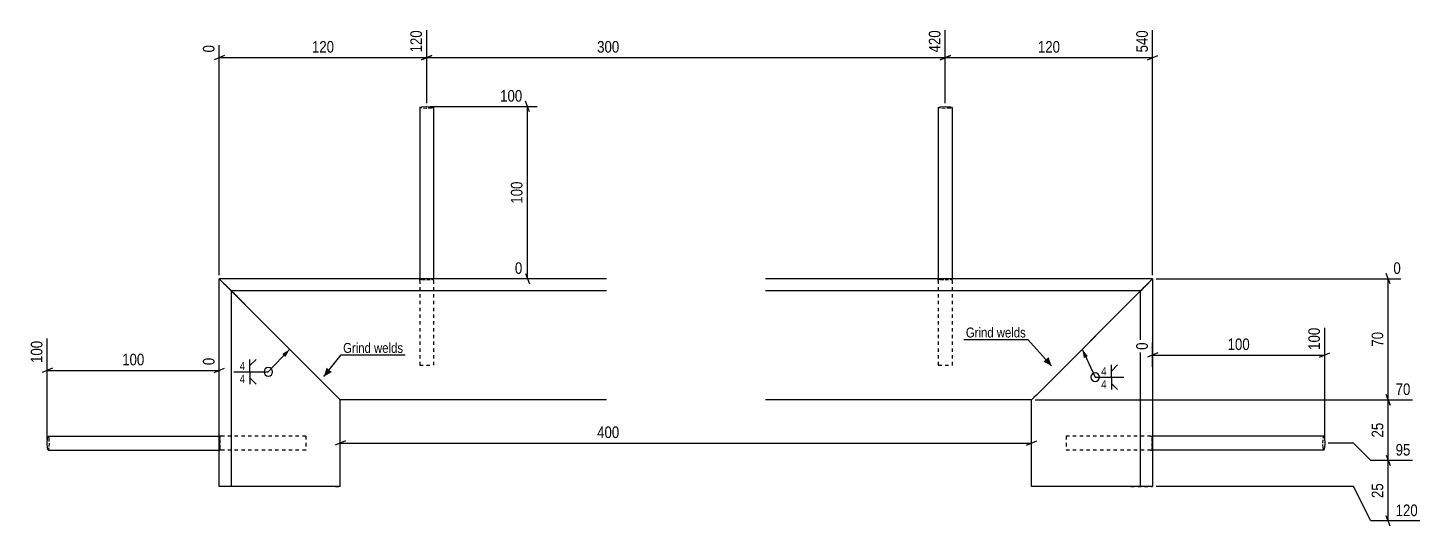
# Model space of a CAD drawing. Header units: millimetres. Extents: x 10 to 19008, y 5 to 301.
# Drawn here: x 11716 to 12522, y 5 to 293 of the extents above; entities that cross this region are included whole.
import ezdxf

# ---------------------------------------------------------------- set-up
doc = ezdxf.new("R2010")
doc.units = ezdxf.units.MM
doc.linetypes.add('DXK_LINE_DOT2', pattern=[3.9198, 1.9599, -1.9599])
for name, color, linetype in [('MÅLSÆTNING', 7, 'Continuous'), ('STÅL', 7, 'Continuous'), ('TEKST', 7, 'Continuous')]:
    doc.layers.add(name, color=color, linetype=linetype)
doc.styles.add('Arial Narrow', font='ARIALN.TTF', dxfattribs={"height": 0.2})

msp = doc.modelspace()

# ---------------------------------------------------------------- hatches: boundary and pattern name
at = {"layer": 'TEKST', "linetype": 'Continuous'}
for color, points in [(3, [(11863.32, 104.29), (11867.67, 107.06), (11865.13, 102.57)]), (3, [(12327.14, 101.99), (12326.17, 107.06), (12329.41, 103.05)]), (7, [(12306.63, 102.51), (12308.49, 97.46), (12303.66, 99.83)]), (7, [(11892.09, 93.9), (11887.41, 91.23), (11888.96, 96.39)])]:
    msp.add_hatch(color=color, dxfattribs=at).paths.add_polyline_path(points)

# ---------------------------------------------------------------- linework, layer by layer
at = {"layer": 'MÅLSÆTNING', "color": 7, "linetype": 'Continuous'}
for p, q in [((11946.92, 249.38), (11946.92, 291.42)), ((12246.92, 249.38), (12246.92, 291.42)), ((12246.92, 249.38), (12246.92, 291.42)), ((12366.92, 149.81), (12366.92, 291.42)), ((11826.92, 149.8), (11826.92, 282.89)), ((11829.92, 276.82), (11823.92, 274.42)), ((11826.92, 275.62), (11946.92, 275.62)), ((11943.92, 274.42), (11949.92, 276.82)), ((12249.92, 276.82), (12243.92, 274.42)), ((12243.92, 274.42), (12249.92, 276.82)), ((12246.92, 275.62), (12366.92, 275.62)), ((12363.92, 274.42), (12369.92, 276.82)), ((12006.4, 244.38), (12004, 250.38)), ((11948.92, 247.38), (12010.8, 247.38)), ((12005.2, 147.81), (12005.2, 247.38)), ((12017.91, 147.81), (11997.93, 147.81)), ((12004, 150.81), (12006.4, 144.81)), ((12368.91, 147.8), (12510.48, 147.8)), ((12504.41, 144.8), (12502.01, 150.8)), ((12503.21, 77.8), (12503.21, 147.8)), ((11727.35, 54.8), (11727.35, 113.2)), ((12466.48, 54.8), (12466.48, 119.49)), ((12369.91, 104.9), (12363.91, 102.5)), ((12366.91, 96.85), (12366.91, 110.96)), ((12463.48, 102.5), (12469.48, 104.9)), ((11826.92, 80.43), (11826.92, 102.12)), ((12366.91, 103.7), (12466.48, 103.7)), ((11730.35, 96.05), (11724.35, 93.65)), ((11727.35, 94.85), (11826.92, 94.85)), ((11823.92, 93.65), (11829.92, 96.05)), ((12502.01, 80.8), (12504.41, 74.8)), ((12504.41, 74.8), (12502.01, 80.8)), ((12298.91, 77.8), (12517.29, 77.8)), ((12298.91, 77.8), (12517.29, 77.8)), ((11896.92, 45.83), (11896.92, 59.24)), ((12296.91, 45.83), (12296.91, 59.24)), ((11899.92, 54.04), (11893.92, 51.64)), ((11896.92, 52.84), (12296.91, 52.84)), ((12293.91, 51.64), (12299.91, 54.04)), ((12483.21, 52.8), (12468.48, 52.8)), ((12483.21, 52.8), (12468.48, 52.8)), ((12493.21, 42.8), (12483.21, 52.8)), ((12493.21, 42.8), (12483.21, 52.8)), ((12517.29, 42.8), (12493.21, 42.8)), ((12502.01, 45.8), (12504.41, 39.8)), ((12503.21, 7.8), (12503.21, 42.8)), ((12483.21, 27.8), (12368.91, 27.8)), ((12493.21, 7.8), (12483.21, 27.8)), ((12504.41, 4.8), (12502.01, 10.8)), ((12521.56, 7.8), (12493.21, 7.8))]:
    msp.add_line(p, q, dxfattribs=at)
at = {"layer": 'STÅL', "color": 2, "linetype": 'Continuous'}
for p, q in [((11942.92, 246.84), (11944.09, 247.22)), ((11942.92, 246.84), (11942.92, 147.81)), ((11944.09, 247.22), (11946.92, 247.38)), ((11946.92, 247.38), (11949.75, 247.22)), ((11949.75, 247.22), (11950.92, 246.84)), ((11950.92, 246.84), (11950.92, 147.81)), ((12242.92, 246.84), (12244.09, 247.22)), ((12242.92, 246.84), (12242.92, 147.81)), ((12244.09, 247.22), (12246.92, 247.38)), ((12246.92, 247.38), (12249.75, 247.22)), ((12249.75, 247.22), (12250.92, 246.84)), ((12250.92, 246.84), (12250.92, 147.81)), ((11896.92, 77.81), (11826.92, 147.81)), ((12050.92, 147.81), (11826.92, 147.81)), ((11826.92, 27.8), (11826.92, 147.8)), ((11896.92, 77.8), (11826.92, 147.8)), ((12366.92, 147.81), (12142.92, 147.81)), ((12301.41, 82.3), (12366.91, 147.8)), ((12366.92, 147.81), (12362.7, 143.58)), ((12366.91, 147.8), (12366.91, 27.8)), ((12050.92, 140.81), (11833.92, 140.81)), ((11833.92, 27.8), (11833.92, 140.8)), ((12359.92, 140.81), (12142.92, 140.81)), ((12361.23, 142.11), (12299.7, 80.58)), ((12359.91, 27.8), (12359.91, 140.8)), ((12362.69, 143.57), (12361.24, 142.12)), ((12297.25, 78.14), (12301.41, 82.3)), ((12299.69, 80.57), (12298.24, 79.12)), ((12050.92, 77.81), (11896.92, 77.81)), ((11896.92, 27.8), (11896.92, 77.8)), ((12296.92, 77.81), (12142.92, 77.81)), ((12297.25, 78.14), (12296.91, 77.8)), ((12296.91, 27.8), (12296.91, 77.8)), ((12298.23, 79.11), (12296.92, 77.81)), ((11727.51, 55.63), (11727.89, 56.8)), ((11727.89, 56.8), (11826.92, 56.8)), ((12465.94, 56.8), (12366.91, 56.8)), ((12465.94, 56.8), (12466.32, 55.63)), ((11727.35, 52.8), (11727.51, 55.63)), ((11727.51, 49.97), (11727.35, 52.8)), ((11727.89, 48.8), (11727.51, 49.97)), ((11727.89, 48.8), (11826.92, 48.8)), ((12465.94, 48.8), (12366.91, 48.8)), ((12466.32, 49.97), (12465.94, 48.8)), ((12466.32, 55.63), (12466.48, 52.8)), ((12466.48, 52.8), (12466.32, 49.97)), ((11896.92, 27.8), (11826.92, 27.8)), ((12366.91, 27.8), (12296.91, 27.8))]:
    msp.add_line(p, q, dxfattribs=at)
at = {"layer": 'STÅL', "color": 7, "linetype": 'DXK_LINE_DOT2'}
for p, q in [((11944.09, 246.46), (11942.92, 246.84)), ((11946.92, 246.3), (11944.09, 246.46)), ((11949.75, 246.46), (11946.92, 246.3)), ((11950.92, 246.84), (11949.75, 246.46)), ((12244.09, 246.46), (12242.92, 246.84)), ((12246.92, 246.3), (12244.09, 246.46)), ((12249.75, 246.46), (12246.92, 246.3)), ((12250.92, 246.84), (12249.75, 246.46)), ((11829.42, 145.31), (11842.92, 131.81)), ((11842.92, 131.8), (11829.42, 145.3)), ((11942.92, 147.81), (11942.92, 147.53)), ((11942.92, 147.53), (11944.09, 147.73)), ((11942.92, 146.76), (11942.92, 147.53)), ((11942.92, 147.53), (11944.09, 147.34)), ((11942.92, 146.76), (11942.92, 97.8)), ((11946.92, 147.8), (11944.09, 147.73)), ((11944.09, 147.34), (11946.92, 147.26)), ((11949.75, 147.73), (11946.92, 147.8)), ((11946.92, 147.26), (11949.75, 147.34)), ((11950.92, 147.53), (11949.75, 147.73)), ((11949.75, 147.34), (11950.92, 147.53)), ((11950.92, 147.81), (11950.92, 147.53)), ((11950.92, 146.76), (11950.92, 147.53)), ((11950.92, 146.76), (11950.92, 97.8)), ((12242.92, 147.81), (12242.92, 147.53)), ((12242.92, 147.53), (12244.09, 147.73)), ((12242.92, 146.76), (12242.92, 147.53)), ((12242.92, 147.53), (12244.09, 147.34)), ((12242.92, 146.76), (12242.92, 97.8)), ((12246.92, 147.8), (12244.09, 147.73)), ((12244.09, 147.34), (12246.92, 147.26)), ((12249.75, 147.73), (12246.92, 147.8)), ((12246.92, 147.26), (12249.75, 147.34)), ((12250.92, 147.53), (12249.75, 147.73)), ((12249.75, 147.34), (12250.92, 147.53)), ((12250.92, 147.81), (12250.92, 147.53)), ((12250.92, 146.76), (12250.92, 147.53)), ((12250.92, 146.76), (12250.92, 97.8)), ((12366.92, 147.81), (12354.36, 135.25)), ((12366.91, 147.8), (12364.41, 145.3)), ((12361.24, 142.12), (12361.23, 142.11)), ((12362.7, 143.58), (12362.69, 143.57)), ((11942.92, 97.8), (11950.92, 97.8)), ((12242.92, 97.8), (12250.92, 97.8)), ((11894.14, 80.58), (11896.92, 77.81)), ((12299.7, 80.58), (12299.69, 80.57)), ((12297.26, 78.15), (12296.92, 77.81)), ((12298.24, 79.12), (12298.23, 79.11)), ((11727.89, 56.8), (11728.27, 55.63)), ((11826.92, 56.8), (11827.19, 56.8)), ((11827.19, 56.8), (11827, 55.63)), ((11827.96, 56.8), (11827.19, 56.8)), ((11827.38, 55.63), (11827.19, 56.8)), ((11876.92, 56.8), (11827.96, 56.8)), ((11876.92, 56.8), (11876.92, 48.8)), ((12365.86, 56.8), (12316.91, 56.8)), ((12316.91, 56.8), (12316.91, 48.8)), ((12365.86, 56.8), (12366.64, 56.8)), ((12366.64, 56.8), (12366.44, 55.63)), ((12366.91, 56.8), (12366.64, 56.8)), ((12366.64, 56.8), (12366.83, 55.63)), ((12465.56, 55.63), (12465.94, 56.8)), ((11728.27, 49.97), (11727.89, 48.8)), ((11728.27, 55.63), (11728.43, 52.8)), ((11728.43, 52.8), (11728.27, 49.97)), ((11827, 55.63), (11826.92, 52.8)), ((11826.92, 52.8), (11827, 49.97)), ((11826.92, 48.8), (11827.19, 48.8)), ((11827.19, 48.8), (11827, 49.97)), ((11827.19, 48.8), (11827.38, 49.97)), ((11827.96, 48.8), (11827.19, 48.8)), ((11827.46, 52.8), (11827.38, 55.63)), ((11827.38, 49.97), (11827.46, 52.8)), ((11876.92, 48.8), (11827.96, 48.8)), ((12365.86, 48.8), (12316.91, 48.8)), ((12365.86, 48.8), (12366.64, 48.8)), ((12366.44, 55.63), (12366.36, 52.8)), ((12366.36, 52.8), (12366.44, 49.97)), ((12366.44, 49.97), (12366.64, 48.8)), ((12366.64, 48.8), (12366.83, 49.97)), ((12366.91, 48.8), (12366.64, 48.8)), ((12366.91, 52.8), (12366.83, 55.63)), ((12366.83, 49.97), (12366.91, 52.8)), ((12465.4, 52.8), (12465.56, 55.63)), ((12465.56, 49.97), (12465.4, 52.8)), ((12465.94, 48.8), (12465.56, 49.97)), ((11894.14, 27.8), (11896.92, 27.8)), ((12354.35, 27.8), (12366.91, 27.8))]:
    msp.add_line(p, q, dxfattribs=at)
at = {"layer": 'TEKST', "color": 3, "linetype": 'Continuous'}
msp.add_line((11867.67, 107.06), (11855.28, 94), dxfattribs=at)
for start, end in [(90, 270), (270, 90)]:
    msp.add_arc((11855.28, 94), 2.5, start, end, dxfattribs=at)

# ---------------------------------------------------------------- wipeouts: each hides what was drawn before it
at = {"color": 0, "linetype": 'Continuous'}
msp.add_wipeout([(12293.56, 113.85), (12293.56, 119.85), (12258.86, 119.85), (12258.86, 113.85)], dxfattribs=at).dxf.layer = 'TEKST'

# ---------------------------------------------------------------- next in the draw order: linework, layer by layer
at = {"layer": 'TEKST', "color": 7, "linetype": 'Continuous'}
for p in [(12257.66, 112.65), (12308.49, 97.46)]:
    msp.add_line(p, (12294.76, 112.65), dxfattribs=at)

# ---------------------------------------------------------------- next in the draw order: texts
at = {"layer": 'TEKST', "color": 3, "linetype": 'Continuous', "style": 'Arial Narrow'}
msp.add_text('Grind welds', height=5.7266, dxfattribs=at).set_placement((12258.86, 113.85))

# ---------------------------------------------------------------- next in the draw order: wipeouts: each hides what was drawn before it
at = {"color": 0, "linetype": 'Continuous'}
for points, layer in [([(11945.52, 292.82), (11935.72, 292.82), (11935.72, 277.22), (11945.52, 277.22)], 'MÅLSÆTNING'), ([(12365.52, 292.82), (12355.72, 292.82), (12355.72, 277.22), (12365.52, 277.22)], 'MÅLSÆTNING'), ([(11825.52, 284.29), (11815.72, 284.29), (11815.72, 277.22), (11825.52, 277.22)], 'MÅLSÆTNING'), ([(12003.6, 248.78), (12003.6, 258.58), (11988, 258.58), (11988, 248.78)], 'MÅLSÆTNING'), ([(12003.6, 149.21), (12003.6, 159.01), (11996.53, 159.01), (11996.53, 149.21)], 'MÅLSÆTNING'), ([(12511.88, 149.2), (12511.88, 159), (12504.81, 159), (12504.81, 149.2)], 'MÅLSÆTNING'), ([(12465.08, 120.89), (12455.28, 120.89), (12455.28, 105.3), (12465.08, 105.3)], 'MÅLSÆTNING'), ([(11725.95, 113.32), (11716.15, 113.32), (11716.15, 97.73), (11725.95, 97.73)], 'MÅLSÆTNING'), ([(12365.51, 112.36), (12355.71, 112.36), (12355.71, 105.3), (12365.51, 105.3)], 'MÅLSÆTNING'), ([(11825.52, 103.52), (11815.72, 103.52), (11815.72, 96.45), (11825.52, 96.45)], 'MÅLSÆTNING'), ([(12517.42, 44.2), (12517.42, 54), (12506.09, 54), (12506.09, 44.2)], 'MÅLSÆTNING'), ([(12521.68, 9.2), (12521.68, 19), (12506.09, 19), (12506.09, 9.2)], 'MÅLSÆTNING'), ([(11933.28, 104.95), (11933.28, 110.95), (11898.57, 110.95), (11898.57, 104.95)], 'TEKST')]:
    msp.add_wipeout(points, dxfattribs=at).dxf.layer = layer
at = {"color": 0}
for points, layer in [([(11894.72, 277.12), (11894.72, 286.92), (11879.12, 286.92), (11879.12, 277.12)], 'MÅLSÆTNING'), ([(12314.72, 277.12), (12314.72, 286.92), (12299.12, 286.92), (12299.12, 277.12)], 'MÅLSÆTNING'), ([(12003.7, 205.39), (11993.9, 205.39), (11993.9, 189.79), (12003.7, 189.79)], 'MÅLSÆTNING'), ([(12424.49, 105.2), (12424.49, 115), (12408.9, 115), (12408.9, 105.2)], 'MÅLSÆTNING'), ([(12501.71, 118.46), (12491.91, 118.46), (12491.91, 107.13), (12501.71, 107.13)], 'MÅLSÆTNING'), ([(11784.93, 96.35), (11784.93, 106.15), (11769.33, 106.15), (11769.33, 96.35)], 'MÅLSÆTNING'), ([(12149.71, 54.34), (12149.71, 64.14), (12044.12, 64.14), (12044.12, 54.34)], 'MÅLSÆTNING'), ([(12501.71, 30.96), (12491.91, 30.96), (12491.91, 19.63), (12501.71, 19.63)], 'MÅLSÆTNING'), ([(11842.18, 94.6), (11842.18, 100.4), (11838.34, 100.4), (11838.34, 94.6)], 'TEKST'), ([(12340.61, 91.5), (12340.61, 97.3), (12336.77, 97.3), (12336.77, 91.5)], 'TEKST')]:
    msp.add_wipeout(points, dxfattribs=at).dxf.layer = layer

# ---------------------------------------------------------------- next in the draw order: linework, layer by layer
at = {"layer": 'MÅLSÆTNING', "color": 7, "linetype": 'Continuous'}
for p, q in [((11946.92, 249.38), (11946.92, 291.42)), ((11949.92, 276.82), (11943.92, 274.42)), ((11946.92, 275.62), (12246.92, 275.62)), ((12503.21, 42.8), (12503.21, 77.8)), ((12517.29, 42.8), (12493.21, 42.8)), ((12502.01, 45.8), (12504.41, 39.8))]:
    msp.add_line(p, q, dxfattribs=at)
at = {"layer": 'TEKST', "color": 3, "linetype": 'Continuous'}
for p, q in [((11844.64, 97.57), (11844.64, 101.14)), ((11844.64, 97.57), (11848.21, 101.14)), ((11844.64, 94), (11844.64, 97.57)), ((12343.07, 94.47), (12343.07, 98.04)), ((12343.07, 94.47), (12346.64, 98.04)), ((12343.07, 90.9), (12343.07, 94.47))]:
    msp.add_line(p, q, dxfattribs=at)
at = {"layer": 'TEKST', "color": 7, "linetype": 'Continuous'}
for p, q in [((11887.41, 91.23), (11897.37, 103.75)), ((11897.37, 103.75), (11934.48, 103.75))]:
    msp.add_line(p, q, dxfattribs=at)

# ---------------------------------------------------------------- next in the draw order: texts
at = {"layer": 'MÅLSÆTNING', "color": 3, "linetype": 'Continuous', "style": 'Arial Narrow'}
for s, height, p in [('120', 6.681, (11944.12, 278.62)), ('540', 6.681, (12364.12, 278.62)), ('0', 6.68, (11824.12, 278.62)), ('100', 6.681, (12463.68, 106.7)), ('100', 6.681, (11724.55, 99.13)), ('0', 6.68, (12364.11, 106.7)), ('0', 6.68, (11824.12, 97.85))]:
    msp.add_text(s, height=height, rotation=90.00021, dxfattribs=at).set_placement(p)
at = {"layer": 'MÅLSÆTNING', "color": 3, "style": 'Arial Narrow'}
for s, p in [('120', (11880.52, 278.52)), ('120', (12300.52, 278.52)), ('100', (12410.3, 106.6)), ('100', (11770.73, 97.75)), ('400', (12045.52, 55.74))]:
    msp.add_text(s, height=6.681, dxfattribs=at).set_placement(p)
at = {"layer": 'MÅLSÆTNING', "color": 3, "linetype": 'Continuous', "style": 'Arial Narrow'}
for s, height, p in [('100', 6.681, (11989.4, 250.18)), ('0', 6.68, (11997.93, 150.61)), ('0', 6.68, (12506.21, 150.6)), ('95', 6.681, (12507.49, 45.6)), ('120', 6.681, (12507.49, 10.6))]:
    msp.add_text(s, height=height, dxfattribs=at).set_placement(p)
at = {"layer": 'MÅLSÆTNING', "color": 3, "style": 'Arial Narrow'}
for s, p in [('100', (12002.3, 191.19)), ('70', (12500.31, 108.53)), ('25', (12500.31, 21.03))]:
    msp.add_text(s, height=6.681, rotation=90.00021, dxfattribs=at).set_placement(p)
at = {"layer": 'TEKST', "color": 3, "linetype": 'Continuous', "style": 'Arial Narrow'}
msp.add_text('Grind welds', height=5.7266, dxfattribs=at).set_placement((11898.57, 104.95))

# ---------------------------------------------------------------- next in the draw order: wipeouts: each hides what was drawn before it
at = {"color": 0, "linetype": 'Continuous'}
for points, layer in [([(12245.52, 292.82), (12235.72, 292.82), (12235.72, 277.22), (12245.52, 277.22)], 'MÅLSÆTNING'), ([(12517.42, 79.2), (12517.42, 89), (12506.09, 89), (12506.09, 79.2)], 'MÅLSÆTNING'), ([(11842.18, 87.1), (11842.18, 92.9), (11838.34, 92.9), (11838.34, 87.1)], 'TEKST'), ([(12340.61, 84), (12340.61, 89.8), (12336.77, 89.8), (12336.77, 84)], 'TEKST')]:
    msp.add_wipeout(points, dxfattribs=at).dxf.layer = layer
at = {"color": 0}
for points in [[(12149.72, 277.12), (12149.72, 286.92), (12044.12, 286.92), (12044.12, 277.12)], [(12501.71, 65.96), (12491.91, 65.96), (12491.91, 54.63), (12501.71, 54.63)]]:
    msp.add_wipeout(points, dxfattribs=at).dxf.layer = 'MÅLSÆTNING'

# ---------------------------------------------------------------- next in the draw order: linework, layer by layer
at = {"layer": 'TEKST', "color": 3, "linetype": 'Continuous'}
for p, q in [((12326.17, 107.06), (12333.67, 90.9)), ((11835.24, 94), (11855.28, 94)), ((11844.64, 94), (11844.64, 90.43)), ((11844.64, 90.43), (11844.64, 86.86)), ((11844.64, 90.43), (11848.21, 86.86)), ((12333.67, 90.9), (12350.21, 90.9)), ((12343.07, 90.9), (12343.07, 87.32)), ((12343.07, 87.32), (12343.07, 83.75)), ((12343.07, 87.32), (12346.64, 83.75))]:
    msp.add_line(p, q, dxfattribs=at)
for start, end in [(90, 270), (270, 90)]:
    msp.add_arc((12333.67, 90.9), 2.5, start, end, dxfattribs=at)

# ---------------------------------------------------------------- next in the draw order: texts
at = {"layer": 'MÅLSÆTNING', "color": 3, "linetype": 'Continuous', "style": 'Arial Narrow'}
msp.add_text('420', height=6.681, rotation=90.00021, dxfattribs=at).set_placement((12244.12, 278.62))
at = {"layer": 'MÅLSÆTNING', "color": 3, "style": 'Arial Narrow'}
msp.add_text('300', height=6.681, dxfattribs=at).set_placement((12045.52, 278.52))
at = {"layer": 'MÅLSÆTNING', "color": 3, "linetype": 'Continuous', "style": 'Arial Narrow'}
msp.add_text('70', height=6.681, dxfattribs=at).set_placement((12507.49, 80.6))
at = {"layer": 'MÅLSÆTNING', "color": 3, "style": 'Arial Narrow'}
msp.add_text('25', height=6.681, rotation=90.00021, dxfattribs=at).set_placement((12500.31, 56.03))
at = {"layer": 'TEKST', "color": 3, "style": 'Arial Narrow'}
for p in [(11838.74, 95), (12337.17, 91.9)]:
    msp.add_text('4', height=4.77, dxfattribs=at).set_placement(p)
at = {"layer": 'TEKST', "color": 3, "linetype": 'Continuous', "style": 'Arial Narrow'}
for p in [(11838.74, 87.5), (12337.17, 84.4)]:
    msp.add_text('4', height=4.77, dxfattribs=at).set_placement(p)

doc.saveas('drawing.dxf')
